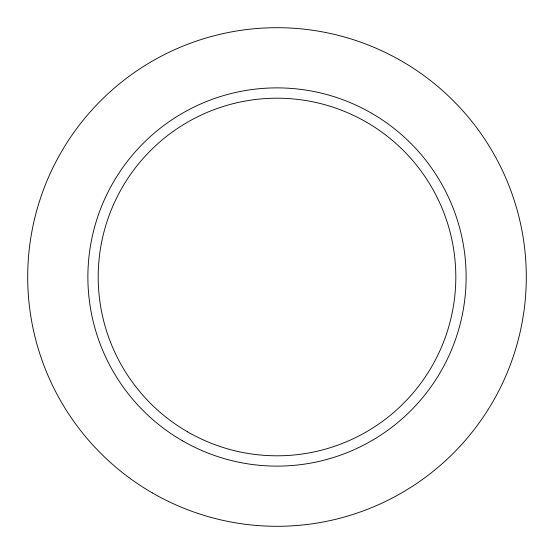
<?xml version="1.0" encoding="UTF-8"?>
<svg xmlns="http://www.w3.org/2000/svg" width="554" height="554" viewBox="0 0 554 554"><rect width="100%" height="100%" fill="white"/><g stroke="black" fill="none" stroke-linecap="round" stroke-linejoin="round"><path stroke-width="0.83" d="M152.35 492.901A249.3 249.3 0 0 0 526.3 277A249.3 249.3 0 0 0 152.35 61.099A249.3 249.3 0 0 0 152.35 492.901M182.439 440.783A189.122 189.122 0 0 0 466.122 277A189.122 189.122 0 0 0 182.439 113.217A189.122 189.122 0 0 0 182.439 440.783M187.598 431.85A178.81 178.81 0 0 0 455.81 277A178.81 178.81 0 0 0 187.598 122.15A178.81 178.81 0 0 0 187.598 431.85"/></g></svg>
